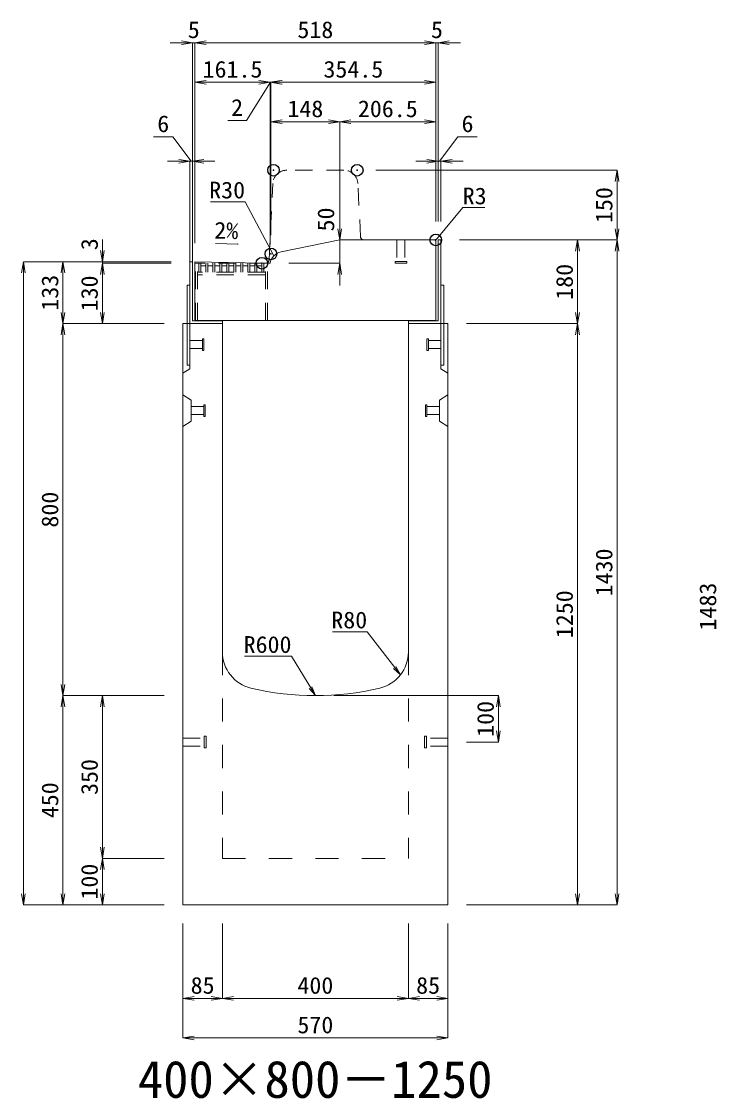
# Model space of a CAD drawing. Units: millimetres at full size. Extents: x -1809 to 57027, y -20349 to 17321.
# Drawn here: x 48436 to 49931, y -10812 to -8496 of the extents above; entities that cross this region are included whole.
import ezdxf
from ezdxf.enums import TextEntityAlignment as Align

# ---------------------------------------------------------------- set-up
doc = ezdxf.new("R2010")
doc.units = ezdxf.units.MM
doc.header["$LTSCALE"] = 50
doc.header["$PDMODE"] = 32
doc.header["$PDSIZE"] = 25
doc.linetypes.add('USER1', pattern=[2, 1, -1])
doc.linetypes.add('USER2', pattern=[1.35, 0.75, -0.6])
for name, color, linetype, lineweight in [('インサート', 3, 'USER2', 9), ('グレーチング', 7, 'USER2', 5), ('受枠', 3, 'Continuous', 5), ('寸法線', 7, 'Continuous', 13), ('引出線', 4, 'Continuous', 13), ('本体', 2, 'Continuous', 13)]:
    doc.layers.add(name, color=color, linetype=linetype, lineweight=lineweight)
doc.layers.add('作業エリア', color=11, linetype='Continuous')
doc.layers.add('文字', color=7, linetype='Continuous')
doc.styles.add('ＭＳ 明朝', font='')
doc.styles.get('ＭＳ 明朝').set_extended_font_data('MS Mincho')

# ---------------------------------------------------------------- blocks, each defined once
blk = doc.blocks.new('open_arrow')
at = {"color": 0, "linetype": 'Continuous', "lineweight": -2}
blk.add_lwpolyline([(7.5, 1.25), (0, 0), (7.5, -1.25)], dxfattribs=at)

msp = doc.modelspace()

# ---------------------------------------------------------------- linework, layer by layer
at = {"layer": 'インサート'}
for p, q in [((49243.74, -8966.05), (49243.74, -9012.05)), ((49243.74, -8966.05), (49260.74, -8966.05)), ((49260.74, -8966.05), (49260.74, -9012.05)), ((49239.74, -9016.05), (49239.74, -9012.05)), ((49239.74, -9012.05), (49264.74, -9012.05)), ((49239.74, -9016.05), (49264.74, -9016.05)), ((49264.74, -9012.05), (49264.74, -9016.05)), ((48798.24, -9182.55), (48825.24, -9182.55)), ((48798.24, -9182.55), (48798.24, -9199.55)), ((48828.24, -9178.55), (48825.24, -9178.55)), ((48825.24, -9178.55), (48825.24, -9203.55)), ((48828.24, -9203.55), (48828.24, -9178.55)), ((49308.24, -9178.55), (49311.24, -9178.55)), ((49308.24, -9203.55), (49308.24, -9178.55)), ((49311.24, -9178.55), (49311.24, -9203.55)), ((49338.24, -9182.55), (49311.24, -9182.55)), ((49338.24, -9182.55), (49338.24, -9199.55)), ((48798.24, -9199.55), (48825.24, -9199.55)), ((48825.24, -9203.55), (48828.24, -9203.55)), ((49311.24, -9203.55), (49308.24, -9203.55)), ((49338.24, -9199.55), (49311.24, -9199.55)), ((48801.44, -9324.55), (48828.44, -9324.55)), ((48801.44, -9324.55), (48801.44, -9341.55)), ((48831.44, -9320.55), (48828.44, -9320.55)), ((48828.44, -9320.55), (48828.44, -9345.55)), ((48831.44, -9345.55), (48831.44, -9320.55)), ((49305.04, -9320.55), (49308.04, -9320.55)), ((49305.04, -9345.55), (49305.04, -9320.55)), ((49308.04, -9320.55), (49308.04, -9345.55)), ((49335.04, -9324.55), (49308.04, -9324.55)), ((49335.04, -9324.55), (49335.04, -9341.55)), ((48801.44, -9341.55), (48828.44, -9341.55)), ((48828.44, -9345.55), (48831.44, -9345.55)), ((49308.04, -9345.55), (49305.04, -9345.55)), ((49335.04, -9341.55), (49308.04, -9341.55)), ((48783.24, -10037.55), (48829.24, -10037.55)), ((48783.24, -10054.55), (48783.24, -10037.55)), ((48829.24, -10058.55), (48829.24, -10033.55)), ((48829.24, -10033.55), (48833.24, -10033.55)), ((48833.24, -10058.55), (48833.24, -10033.55)), ((49303.24, -10033.55), (49307.24, -10033.55)), ((49303.24, -10033.55), (49303.24, -10058.55)), ((49307.24, -10033.55), (49307.24, -10058.55)), ((49353.24, -10037.55), (49307.24, -10037.55)), ((49353.24, -10037.55), (49353.24, -10054.55)), ((48783.24, -10054.55), (48829.24, -10054.55)), ((48833.24, -10058.55), (48829.24, -10058.55)), ((49307.24, -10058.55), (49303.24, -10058.55)), ((49353.24, -10054.55), (49307.24, -10054.55))]:
    msp.add_line(p, q, dxfattribs=at)
at = {"layer": 'グレーチング'}
for p, q in [((48810.24, -9139.05), (48810.24, -9016.05)), ((48965.24, -9016.05), (48810.24, -9016.05)), ((48814.74, -9139.05), (48814.74, -9016.05)), ((48817.74, -9035.05), (48817.74, -9016.05)), ((48822.24, -9035.05), (48822.24, -9016.05)), ((48832.8, -9022.05), (48822.24, -9022.05)), ((48832.8, -9035.05), (48832.8, -9016.05)), ((48837.3, -9035.05), (48837.3, -9016.05)), ((48847.85, -9022.05), (48837.3, -9022.05)), ((48847.85, -9035.05), (48847.85, -9016.05)), ((48852.35, -9035.05), (48852.35, -9016.05)), ((48862.91, -9022.05), (48852.35, -9022.05)), ((48862.91, -9035.05), (48862.91, -9016.05)), ((48867.41, -9035.05), (48867.41, -9016.05)), ((48877.96, -9022.05), (48867.41, -9022.05)), ((48877.96, -9035.05), (48877.96, -9016.05)), ((48882.46, -9035.05), (48882.46, -9016.05)), ((48893.02, -9022.05), (48882.46, -9022.05)), ((48893.02, -9035.05), (48893.02, -9016.05)), ((48897.52, -9035.05), (48897.52, -9016.05)), ((48908.07, -9022.05), (48897.52, -9022.05)), ((48908.07, -9035.05), (48908.07, -9016.05)), ((48912.57, -9035.05), (48912.57, -9016.05)), ((48923.13, -9022.05), (48912.57, -9022.05)), ((48923.13, -9035.05), (48923.13, -9016.05)), ((48927.63, -9035.05), (48927.63, -9016.05)), ((48938.19, -9022.05), (48927.63, -9022.05)), ((48938.19, -9035.05), (48938.19, -9016.05)), ((48942.69, -9035.05), (48942.69, -9016.05)), ((48953.24, -9022.05), (48942.69, -9022.05)), ((48953.24, -9035.05), (48953.24, -9016.05)), ((48957.74, -9035.05), (48957.74, -9016.05)), ((48960.74, -9139.05), (48960.74, -9016.05)), ((48965.24, -9139.05), (48965.24, -9016.05)), ((48960.74, -9035.05), (48814.74, -9035.05)), ((48960.74, -9041.05), (48814.74, -9041.05))]:
    msp.add_line(p, q, dxfattribs=at)
at = {"layer": '作業エリア'}
for p in [(48978.24, -8816.05), (49158.24, -8816.05), (49327.24, -8966.05), (48972.74, -8996.05), (48953.24, -9016.05)]:
    msp.add_point(p, dxfattribs=at)
at = {"layer": '受枠'}
for p, q in [((49332.24, -8966.05), (49338.24, -8966.05)), ((49332.24, -9140.05), (49332.24, -8966.05)), ((49338.24, -9235.05), (49338.24, -8966.05)), ((48804.24, -9013.05), (48798.24, -9013.05)), ((48798.24, -9235.05), (48798.24, -9013.05)), ((48804.24, -9140.05), (48804.24, -9013.05)), ((48798.24, -9063.05), (48792.24, -9063.05)), ((48792.24, -9235.05), (48792.24, -9063.05)), ((49338.24, -9063.05), (49344.24, -9063.05)), ((49344.24, -9235.05), (49344.24, -9063.05)), ((48868.24, -9146.05), (48798.24, -9146.05)), ((48868.24, -9140.05), (48804.24, -9140.05)), ((48868.24, -9146.05), (48868.24, -9140.05)), ((49268.24, -9140.05), (49332.24, -9140.05)), ((49268.24, -9146.05), (49268.24, -9140.05)), ((49268.24, -9146.05), (49338.24, -9146.05)), ((48798.24, -9235.05), (48792.24, -9235.05)), ((49338.24, -9235.05), (49344.24, -9235.05))]:
    msp.add_line(p, q, dxfattribs=at)
at = {"layer": '寸法線'}
for p, q in [((48857.24, -8541.93), (48756.24, -8541.93)), ((48804.24, -8973.03), (48804.24, -8541.93)), ((49327.24, -8541.93), (48809.24, -8541.93)), ((48809.24, -8973.25), (48809.24, -8541.93)), ((48809.24, -8973.25), (48809.24, -8541.93)), ((49279.24, -8541.93), (49380.24, -8541.93)), ((49327.24, -8926.03), (49327.24, -8541.93)), ((49327.24, -8926.03), (49327.24, -8541.93)), ((49332.24, -8926.03), (49332.24, -8541.93)), ((49018.81, -8626.93), (48809.24, -8626.93)), ((48809.24, -8973.25), (48809.24, -8626.93)), ((48971.78, -8626.93), (48920.05, -8709.16)), ((49020.74, -8626.93), (48922.81, -8626.93)), ((48970.81, -8976.03), (48970.81, -8626.93)), ((49327.24, -8626.93), (48972.74, -8626.93)), ((48972.74, -8956.03), (48972.74, -8626.93)), ((49327.24, -8926.03), (49327.24, -8626.93)), ((48970.81, -8976.03), (48970.81, -8673.47)), ((48972.74, -8956.03), (48972.74, -8671.93)), ((48920.05, -8709.16), (48879.64, -8709.16)), ((48972.74, -8711.93), (49120.74, -8711.93)), ((48972.74, -8956.03), (48972.74, -8711.93)), ((49120.74, -8926.03), (49120.74, -8711.93)), ((49120.74, -8711.93), (49327.24, -8711.93)), ((49120.74, -8926.03), (49120.74, -8711.93)), ((49327.24, -8926.03), (49327.24, -8711.93)), ((48761.62, -8744.13), (48720.39, -8744.13)), ((48801.24, -8796.93), (48761.62, -8744.13)), ((49335.24, -8796.93), (49374.86, -8744.13)), ((49374.86, -8744.13), (49416.09, -8744.13)), ((48852.24, -8796.93), (48750.24, -8796.93)), ((48798.24, -9058.03), (48798.24, -8796.93)), ((48804.24, -9058.03), (48804.24, -8796.93)), ((49284.24, -8796.93), (49386.24, -8796.93)), ((49332.24, -8926.03), (49332.24, -8796.93)), ((49338.24, -8926.03), (49338.24, -8796.93)), ((49198.26, -8816.05), (49717.02, -8816.05)), ((49717.02, -8816.05), (49717.02, -8966.05)), ((49120.74, -8918.05), (49120.74, -9064.05)), ((48610.3, -8965.05), (48610.3, -9064.05)), ((49378.26, -8966.05), (49632.02, -8966.05)), ((49378.26, -8966.05), (49717.02, -8966.05)), ((49378.26, -8966.05), (49717.02, -8966.05)), ((49632.02, -8966.05), (49632.02, -9146.05)), ((49717.02, -8966.05), (49717.02, -10396.05)), ((48440.3, -10396.05), (48440.3, -9013.05)), ((48758.22, -9013.05), (48440.3, -9013.05)), ((48525.3, -9013.05), (48525.3, -9146.05)), ((48758.22, -9013.05), (48525.3, -9013.05)), ((48758.22, -9013.05), (48610.3, -9013.05)), ((48758.22, -9016.05), (48610.3, -9016.05)), ((48610.3, -9016.05), (48610.3, -9146.05)), ((48758.22, -9016.05), (48610.3, -9016.05)), ((49010.83, -9016.05), (49120.74, -9016.05)), ((48743.22, -9146.05), (48525.3, -9146.05)), ((48525.3, -9146.05), (48525.3, -9946.05)), ((48743.22, -9146.05), (48525.3, -9146.05)), ((48743.22, -9146.05), (48610.3, -9146.05)), ((49393.26, -9146.05), (49632.02, -9146.05)), ((49393.26, -9146.05), (49632.02, -9146.05)), ((49632.02, -9146.05), (49632.02, -10396.05)), ((48743.22, -9946.05), (48525.3, -9946.05)), ((48525.3, -10396.05), (48525.3, -9946.05)), ((48743.22, -9946.05), (48525.3, -9946.05)), ((48610.3, -9946.05), (48610.3, -10296.05)), ((48743.22, -9946.05), (48610.3, -9946.05)), ((49108.26, -9946.05), (49462.02, -9946.05)), ((49462.02, -9946.05), (49462.02, -10046.05)), ((49393.26, -10046.05), (49462.02, -10046.05)), ((48743.22, -10296.05), (48610.3, -10296.05)), ((48610.3, -10296.05), (48610.3, -10396.05)), ((48743.22, -10296.05), (48610.3, -10296.05)), ((48743.22, -10396.05), (48440.3, -10396.05)), ((48743.22, -10396.05), (48525.3, -10396.05)), ((48743.22, -10396.05), (48610.3, -10396.05)), ((49393.26, -10396.05), (49632.02, -10396.05)), ((49393.26, -10396.05), (49717.02, -10396.05)), ((48783.24, -10436.07), (48783.24, -10597.21)), ((48783.24, -10436.07), (48783.24, -10682.21)), ((48868.24, -10436.07), (48868.24, -10597.21)), ((48868.24, -10436.07), (48868.24, -10597.21)), ((49268.24, -10436.07), (49268.24, -10597.21)), ((49268.24, -10436.07), (49268.24, -10597.21)), ((49353.24, -10436.07), (49353.24, -10597.21)), ((49353.24, -10436.07), (49353.24, -10682.21)), ((48783.24, -10597.21), (48868.24, -10597.21)), ((48868.24, -10597.21), (49268.24, -10597.21)), ((49268.24, -10597.21), (49353.24, -10597.21)), ((48783.24, -10682.21), (49353.24, -10682.21))]:
    msp.add_line(p, q, dxfattribs=at)
at = {"layer": '引出線'}
for points in [[(48978.84, -9000.19), (48917.12, -8883.9), (48842.45, -8883.9)], [(49326.36, -8966.93), (49385.09, -8896.57), (49432.81, -8896.57)], [(48901.91, -8974.88), (48853.17, -8973.91), (48901.91, -8974.88)], [(49251, -9901.63), (49179.74, -9808.52), (49105.07, -9808.52)], [(49068.24, -9946.05), (49016.88, -9861.3), (48915.87, -9861.3)]]:
    msp.add_lwpolyline(points, dxfattribs=at)
at = {"layer": '本体', "linetype": 'USER2', "lineweight": 9}
for p, q in [((49129.7, -8816.05), (49006.78, -8816.05)), ((48968.57, -9009.4), (48976.82, -8844.56)), ((49165.41, -8959.4), (49159.67, -8844.56)), ((48798.24, -9146.05), (48798.24, -9243.05)), ((49338.24, -9146.05), (49338.24, -9243.05)), ((48798.24, -9243.05), (48783.24, -9252.55)), ((49338.24, -9243.05), (49353.24, -9252.55))]:
    msp.add_line(p, q, dxfattribs=at)
at = {"layer": '本体'}
for p, q in [((49120.74, -8966.05), (48994.43, -8991.66)), ((49324.24, -8966.05), (49120.74, -8966.05)), ((49327.24, -9139.05), (49327.24, -8969.05)), ((48809.24, -9139.05), (48809.24, -9013.27)), ((48809.24, -9013.27), (48953.24, -9016.05)), ((48953.24, -9016.05), (48970.81, -9016.05)), ((48783.24, -9146.05), (48783.24, -10396.05)), ((48868.24, -9146.05), (48783.24, -9146.05)), ((49327.24, -9139.05), (48809.24, -9139.05)), ((48868.24, -9146.05), (48868.24, -9852.02)), ((49268.24, -9852.02), (49268.24, -9146.05)), ((49353.24, -9146.05), (49268.24, -9146.05)), ((49353.24, -10396.05), (49353.24, -9146.05)), ((48783.24, -10396.05), (49353.24, -10396.05))]:
    msp.add_line(p, q, dxfattribs=at)
at = {"layer": '本体', "lineweight": 9}
for p, q in [((48783.24, -9299.05), (48801.44, -9310.55)), ((49353.24, -9299.05), (49335.04, -9310.55)), ((48801.44, -9310.55), (48801.44, -9355.55)), ((49335.04, -9310.55), (49335.04, -9355.55)), ((48783.24, -9367.05), (48801.44, -9355.55)), ((49353.24, -9367.05), (49335.04, -9355.55))]:
    msp.add_line(p, q, dxfattribs=at)
at = {"layer": '本体', "linetype": 'USER1', "lineweight": 15}
for p, q in [((48868.24, -9852.02), (48868.24, -10296.05)), ((49268.24, -9852.02), (49268.24, -10296.05)), ((48868.24, -10296.05), (49268.24, -10296.05))]:
    msp.add_line(p, q, dxfattribs=at)
at = {"layer": '本体', "linetype": 'USER2', "lineweight": 9}
for centre, radius, start, end in [((49006.78, -8846.05), 30, 90, 177.13759), ((49129.7, -8846.05), 30, 2.86241, 90), ((49172.4, -8959.05), 7, 182.86241, 270), ((48961.58, -9009.05), 7, 270, 357.13759)]:
    msp.add_arc(centre, radius, start, end, dxfattribs=at)
at = {"layer": '本体'}
for centre, radius, start, end in [((49324.24, -8969.05), 3, 0, 90), ((49000.39, -9021.06), 30, 101.45875, 170.39512), ((48948.24, -9852.02), 80, 180, 256.65764), ((49188.24, -9852.02), 80, 283.34236, 0), ((49068.24, -9346.05), 600, 256.65764, 283.34236)]:
    msp.add_arc(centre, radius, start, end, dxfattribs=at)

# ---------------------------------------------------------------- block references
at = {"layer": '寸法線', "xscale": 3.2, "yscale": 3.2}
for p, rotation in [((48804.24, -8541.93), 180), ((49327.24, -8541.93), 180), ((49327.24, -8541.93), 180), ((48970.81, -8626.93), 180), ((49327.24, -8626.93), 180), ((49120.74, -8711.93), 180), ((49327.24, -8711.93), 180), ((48798.24, -8796.93), 180), ((49332.24, -8796.93), 180), ((49717.02, -8816.05), 270), ((49120.74, -8966.05), 90), ((49717.02, -8966.05), 90), ((49632.02, -8966.05), 270), ((49717.02, -8966.05), 270), ((48610.3, -9013.05), 90), ((48440.3, -9013.05), 270), ((48525.3, -9013.05), 270), ((48610.3, -9016.05), 270), ((48610.3, -9016.05), 270), ((49120.74, -9016.05), 270), ((48525.3, -9146.05), 90), ((48610.3, -9146.05), 90), ((49632.02, -9146.05), 90), ((48525.3, -9146.05), 270), ((49632.02, -9146.05), 270), ((48525.3, -9946.05), 90), ((48525.3, -9946.05), 270), ((48610.3, -9946.05), 270), ((49462.02, -9946.05), 270), ((49462.02, -10046.05), 90), ((48610.3, -10296.05), 90), ((48610.3, -10296.05), 270), ((48440.3, -10396.05), 90), ((48525.3, -10396.05), 90), ((48610.3, -10396.05), 90), ((49632.02, -10396.05), 90), ((49717.02, -10396.05), 90), ((48868.24, -10597.21), 180), ((49268.24, -10597.21), 180), ((49353.24, -10597.21), 180), ((49353.24, -10682.21), 180)]:
    msp.add_blockref('open_arrow', p, dxfattribs=dict(at, rotation=rotation))
for p in [(48809.24, -8541.93), (48809.24, -8541.93), (49332.24, -8541.93), (48809.24, -8626.93), (48970.81, -8626.93), (48972.74, -8626.93), (48972.74, -8626.93), (48972.74, -8711.93), (49120.74, -8711.93), (48804.24, -8796.93), (49338.24, -8796.93), (48783.24, -10597.21), (48868.24, -10597.21), (49268.24, -10597.21), (48783.24, -10682.21)]:
    msp.add_blockref('open_arrow', p, dxfattribs=at)
at = {"layer": '引出線'}
for p, xscale, yscale, rotation in [((48901.91, -8974.88), 0.16, 0.16, 178.9), ((49326.36, -8966.93), 0.16, 0.16, 50.2), ((48978.84, -9000.19), 0.16, 0.16, 118), ((49251, -9901.63), 2.67, 2.67, 127.4), ((49068.24, -9946.05), 2.67, 2.67, 121.2)]:
    msp.add_blockref('open_arrow', p, dxfattribs=dict(at, xscale=xscale, yscale=yscale, rotation=rotation))

# ---------------------------------------------------------------- texts
at = {"layer": '寸法線', "style": 'ＭＳ 明朝', "width": 1.05}
for s, p in [('5', (48806.74, -8513.91)), ('518', (49068.24, -8513.91)), ('5', (49329.74, -8513.91)), ('161.5', (48890.03, -8598.91)), ('354.5', (49149.99, -8598.91)), ('2', (48899.84, -8681.14)), ('148', (49046.74, -8683.91)), ('206.5', (49223.99, -8683.91)), ('6', (48741.01, -8716.11)), ('6', (49395.47, -8716.11)), ('85', (48825.74, -10569.19)), ('400', (49068.24, -10569.19)), ('85', (49310.74, -10569.19)), ('570', (49068.24, -10654.19))]:
    msp.add_text(s, height=36.03, dxfattribs=at).set_placement(p, align=Align.MIDDLE_CENTER)
for s, p in [('150', (49689, -8891.05)), ('50', (49090.74, -8921.99)), ('3', (48582.3, -8975.23)), ('180', (49604, -9056.05)), ('133', (48497.28, -9079.55)), ('130', (48582.28, -9081.05)), ('800', (48497.28, -9546.05)), ('1430', (49689, -9681.05)), ('1250', (49604, -9771.05)), ('1483', (49912.28, -9754.55)), ('100', (49434, -9996.05)), ('350', (48582.28, -10121.05)), ('450', (48497.28, -10171.05)), ('100', (48582.28, -10346.05))]:
    msp.add_text(s, height=36.03, rotation=90, dxfattribs=at).set_placement(p, align=Align.MIDDLE_CENTER)
at = {"layer": '引出線', "style": 'ＭＳ 明朝', "width": 1.05}
for s, p in [('R30', (48917.12, -8840.7)), ('R80', (49179.74, -9765.32)), ('R600', (49016.88, -9818.1))]:
    msp.add_text(s, height=36.03, dxfattribs=at).set_placement(p, align=Align.TOP_RIGHT)
msp.add_text('R3', height=36.03, dxfattribs=at).set_placement((49385.09, -8853.37), align=Align.TOP_LEFT)
msp.add_text('2%', height=36.03, rotation=358.854, dxfattribs=at).set_placement((48902.85, -8927.99), align=Align.TOP_RIGHT)
at = {"layer": '文字', "style": 'ＭＳ 明朝'}
msp.add_text('400×800－1250', height=80.06, dxfattribs=at).set_placement((49067.76, -10771.03), align=Align.MIDDLE_CENTER)

doc.saveas('drawing.dxf')
